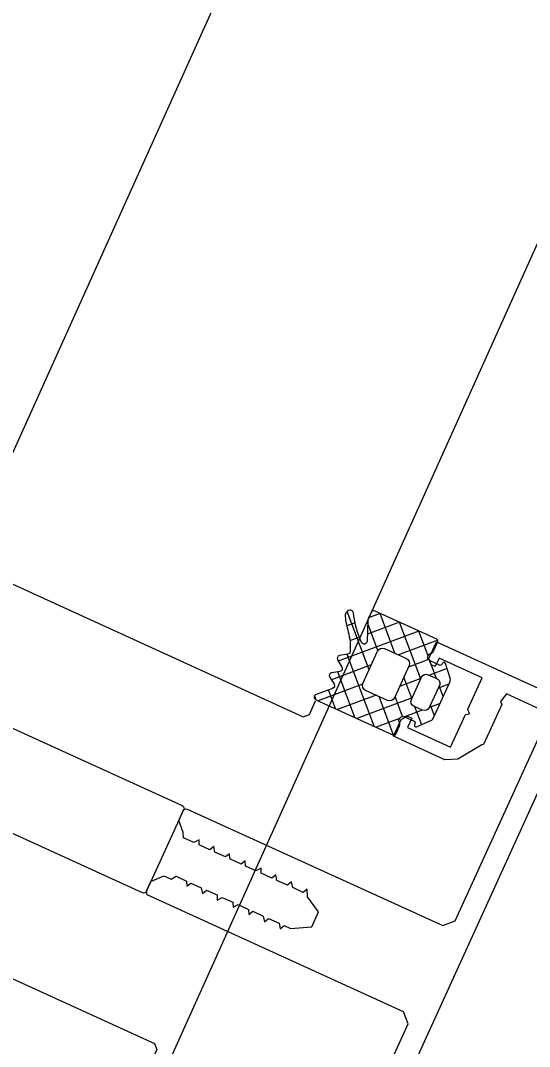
# Model space of a CAD drawing. Header units: millimetres. Extents: x -314343 to 8741575, y 21428 to 162031.
# Drawn here: x -214159.7 to -214105.9, y 122043.7 to 122152 of the extents above; entities that cross this region are included whole.
import ezdxf
from ezdxf import colors
from ezdxf.entities.mleader import LeaderData, LeaderLine
from ezdxf.math import Vec2, Vec3

# ---------------------------------------------------------------- set-up
doc = ezdxf.new("R2010")
doc.units = ezdxf.units.MM
doc.header["$MEASUREMENT"] = 0
doc.layers.get('0').update_dxf_attribs({"color": 250, "lineweight": 9})
for name, color, linetype, lineweight in [('АР_Навесной фасад', 147, 'Continuous', 5), ('АР_Перегородки витражные', 152, 'Continuous', 13), ('АР_Подоконники', 163, 'Continuous', 9), ('АР_Сущ Несущая стена', 216, 'Continuous', 30)]:
    doc.layers.add(name, color=color, linetype=linetype, lineweight=lineweight)
for name, color, linetype in [('ТХ_привязки ЭО', 222, 'Continuous'), ('ТХ_привязки_ВК', 82, 'Continuous'), ('ТХ_привязки_ОВ', 200, 'Continuous')]:
    doc.layers.add(name, color=color, linetype=linetype)
doc.styles.add('Standart Arial', font='arial.ttf', dxfattribs={"width": 0.7, "height": 250})

# ---------------------------------------------------------------- blocks, each defined once
blk = doc.blocks.new('стойка витр.')
h = blk.add_hatch()
h.set_pattern_fill('ANSI37', scale=0.5, angle=-69.23283665521843)
h.set_pattern_definition([(335.7671633447816, (-69115.31625940584, 318510.9409690977), (0.6515825639889636, 1.447617495164233), []), (65.76716334478155, (-69115.31625940584, 318510.9409690977), (-1.447617495164233, 0.6515825639889636), [])])
edge = h.paths.add_edge_path()
edge.add_line((-7.614656875375658, -25.62993601259222), (-7.273265914729564, -26.53020796886267))
edge.add_arc((-7.672138333263274, -26.68151659366696), 0.4266069692434679, -30.765631391378577, 20.77378547182468, ccw=False)
edge.add_arc((-6.938850257283542, -27.11794408495156), 0.4267278803339729, 149.2463648056786, 290.7703475873838)
edge.add_line((-6.787522688187892, -27.51693863464607), (-5.761497533734655, -27.12786096686614))
edge.add_arc((-5.826270069284272, -26.95688741173914), 0.1828317202082013, 290.7489596719217, 380.7853669983573)
edge.add_line((-5.655337706935825, -26.89200624793739), (-5.698566115868744, -26.77800989551906))
edge.add_arc((-5.527559815348082, -26.71316091253391), 0.1828894349380834, 65.75635340077491, 200.7677215485159, ccw=False)
edge.add_line((-5.452462167653721, -26.54640093915077), (-3.994188920449233, -27.29736676610628))
edge.add_arc((-4.339684557994865, -27.83227055815794), 0.6367804192296694, 19.809448943918426, 57.14148607166612, ccw=False)
edge.add_line((-3.740585688123247, -27.61647007986176), (-2.270775810728082, -31.49246202532231))
edge.add_arc((-2.862326952422118, -31.72816639327794), 0.6367804192285443, -15.60715938413449, 21.72487774361298, ccw=False)
edge.add_line((-2.249025291763246, -31.89948590572749), (-2.842686385673005, -33.42856309223862))
edge.add_arc((-3.009474684396633, -33.35352837480535), 0.1828894349365558, 200.7666051236535, 335.7779732896313, ccw=False)
edge.add_line((-3.180482248484623, -33.41837402567035), (-3.223710657359334, -33.30437767335388))
edge.add_arc((-3.394684212462365, -33.36915020895407), 0.1828317202037067, 20.74895968940122, 110.7853670142414)
edge.add_line((-3.459565376309911, -33.19821784662781), (-4.485590530792251, -33.58729551440774))
edge.add_arc((-4.334307311281267, -33.98630688185023), 0.4267278803335083, 110.7639791032461, 252.2879618854569)
edge.add_arc((-4.593835025358378, -34.79921876089735), 0.4266069692128739, 20.760541213745626, 72.2999580801698, ccw=False)
edge.add_line((-4.194927641627146, -34.64800234186259), (-3.805871961842058, -35.67396951244882))
edge.add_arc((-3.976804324152614, -35.73885067632053), 0.1828317201976034, -69.25104032001241, 20.78536702306718, ccw=False)
edge.add_line((-3.912031788582681, -35.9098242314285), (-10.63804850899032, -38.46038830642647))
edge.add_arc((-10.76198657700206, -38.18099989774544), 0.3056444463879536, 200.8460379983515, 293.92230867425997, ccw=False)
edge.add_line((-11.04762355046114, -38.2897659172595), (-11.3069940036512, -37.6057878035499))
edge.add_arc((-11.02280217192234, -37.49789568213767), 0.3039830703908278, 175.7219656777917, 200.7890354028728, ccw=False)
edge.add_line((-11.32593828623067, -37.47521963119652), (-11.26283276302274, -35.23454482450325))
edge.add_arc((-11.5667631736687, -35.21197449929495), 0.3047673113958011, 355.7529257944983, 510.3971654946409)
edge.add_arc((-3.085478140807247, -39.81161386289363), 9.95296756819478, 151.493160172311, 169.5799937381118)
edge.add_arc((-13.27454869620142, -38.00608067109534), 0.4002801790508524, 282.30928711923883, 359.2250395672268, ccw=False)
edge.add_arc((-13.15914824141406, -37.79549114656839), 0.6024183835459826, 172.8865217206561, 267.13931994465963, ccw=False)
edge.add_arc((-2.924576102079248, -39.73891867786803), 11.01872594919693, 160.6453850739864, 169.4469810176308, ccw=False)
edge.add_arc((-19.07760885644255, -34.09585671602533), 6.091684827120307, 340.9199566399376, 360.7754221413588)
edge.add_arc((-13.29124725463213, -34.01305259408502), 0.3047655738143686, 359.9316076928689, 436.4302022680961)
edge.add_line((-13.21974018984474, -33.71679460741143), (-14.0766899229202, -33.52020163946145))
edge.add_arc((-14.00514734915965, -33.22393144415915), 0.3047857747414494, 145.1100748207506, 256.424251871352, ccw=False)
edge.add_line((-14.2551486332959, -33.04959347808472), (-13.74402617113083, -32.33421562775766))
edge.add_arc((-13.99402745527389, -32.1598776616858), 0.3047857747455562, 325.1100748218798, 436.4242518702226)
edge.add_line((-13.92248488150653, -31.86360746638093), (-14.7794566025841, -31.6669565144839))
edge.add_arc((-14.7079140287954, -31.37068631918638), 0.3047857747434108, 145.1100748199116, 256.4242518659954, ccw=False)
edge.add_line((-14.95791531293071, -31.19634835310717), (-14.44679285076563, -30.48097050278011))
edge.add_arc((-14.69684457899481, -30.30662212908397), 0.3048331054870662, 325.1138936033488, 425.7589859189499)
edge.add_line((-14.57168746687239, -30.0286672415823), (-16.28069433249766, -29.27720980550657))
edge.add_arc((-16.15556139849932, -28.99925320327871), 0.3048247429148342, 110.79403674408451, 245.7632621299588, ccw=False)
edge.add_line((-16.26377712844987, -28.71428394233226), (-7.850470401957864, -25.52388481301023))
edge.add_arc((-7.785589238115906, -25.69481717533219), 0.1828317201977073, 20.785366643697614, 110.7853670130821, ccw=False)
edge = h.paths.add_edge_path(flags=16)
edge.add_line((-3.343847721320344, -31.0696095920357), (-4.256775251385989, -28.66215553430811))
edge.add_arc((-4.763091039367282, -28.8541548874382), 0.5414973949720253, 20.7671633452251, 110.7671633452251)
edge.add_line((-4.955090392497368, -28.34783909945691), (-5.880512773175724, -28.69876731990371))
edge.add_arc((-5.68851342006019, -29.20508310789228), 0.5414973949736688, 110.7671633435124, 200.7671633435124)
edge.add_line((-6.194829208048759, -29.39708246100781), (-5.281901677954011, -31.8045365187354))
edge.add_arc((-4.775585889972717, -31.61253716560532), 0.5414973949720253, 200.7671633452251, 290.7671633452251)
edge.add_line((-4.583586536842631, -32.11885295358661), (-3.658164156164275, -31.76792473313981))
edge.add_arc((-3.850163509294362, -31.26160894516579), 0.541497394965222, 290.7671633454981, 380.7671633454981)
edge = h.paths.add_edge_path(flags=16)
edge.add_line((-6.665125275787432, -32.97088079506648), (-8.003619441966293, -29.4411776089255))
edge.add_arc((-8.509935229947587, -29.63317696205559), 0.5414973949720253, 20.7671633452251, 110.7671633452251)
edge.add_line((-8.701934583077673, -29.12686117407429), (-11.1093675273587, -30.03978069775621))
edge.add_arc((-10.91736817424317, -30.54609648574478), 0.5414973949736688, 110.7671633435124, 200.7671633435124)
edge.add_line((-11.42368396223173, -30.73809583886032), (-10.08518979602377, -34.2677990250013))
edge.add_arc((-9.578874008042476, -34.07579967187121), 0.5414973949720253, 200.7671633452251, 290.7671633452251)
edge.add_line((-9.38687465491239, -34.5821154598525), (-6.979441710631363, -33.66919593617058))
edge.add_arc((-7.171441063761449, -33.16288014819656), 0.541497394965222, 290.7671633454981, 380.7671633454981)
at = {"lineweight": 0, "ltscale": 100, "transparency": 33554687}
for points in [[(-12.4510803312005, 26.30097287951503), (-4.305940852005733, 4.821667629301373), (-4.8720624113339, 3.563811556159635), (-32.68827406296623, -6.984337978748954), (-32.78663952485658, -7.412805841304362), (-32.39756185706938, -8.438830995786702), (-31.09647737510386, -9.118948907402228), (-30.2985029091069, -8.81635004535201), (-29.78357822878752, -9.142708211846184), (-28.64349873815081, -8.710380147196702), (-28.58844165704795, -8.16787993638718), (-28.18751332900138, -8.537466511741513), (-27.04754980615689, -8.105182423096267), (-26.87849637278123, -7.51945380341931), (-26.47751006082399, -7.889018390778801), (-25.33748855406884, -7.456712314131437), (-25.28243147299509, -6.914212103321915), (-24.7675067926466, -7.240570269808813), (-23.62748528589145, -6.808264193168725), (-23.5724282048177, -6.265763982351928), (-23.05744554058765, -6.592100160843984), (-21.91748201774317, -6.159816072198737), (-21.86242493664031, -5.617315861389216), (-21.46149660859373, -5.986902436743549), (-20.32147510183859, -5.554596360096184), (-20.15236368455226, -4.968845752424386), (-19.75143535650568, -5.338432327778719), (-18.6114718336612, -4.906148239133472), (-18.44241840028553, -4.320419619456516), (-18.0414320883574, -4.689984206808731), (-17.35739599072258, -4.430591765623831), (-15.14439867439796, -4.764904394331097), (-14.53915697429329, -6.360969294146344), (-15.78927863537683, -7.87813783652382), (-15.87193323494284, -8.691881148712127), (-16.27286156296032, -8.322294573416002), (-17.41288306971546, -8.754600650063367), (-17.58193650312023, -9.340329269682115), (-17.9828648311377, -8.97074269438599), (-19.12288633789285, -9.403048771026079), (-19.29193977129762, -9.988777390644827), (-19.69292608322576, -9.61921280335082), (-20.83288960607024, -10.05149689199607), (-20.8879466871731, -10.59399710274738), (-21.40287136749248, -10.26763893631141), (-22.54295085812919, -10.6999670009609), (-22.59800793926115, -11.24246721171221), (-22.99893626727862, -10.87288063641608), (-24.25289614239591, -11.34839313392149), (-24.30795322352787, -11.89089334468008), (-24.70893953545601, -11.52132875738607), (-25.84896104221116, -11.95363483402616), (-26.01801447558682, -12.53936345364491), (-26.4189428036334, -12.16977687834878), (-27.55896431035944, -12.60208295499615), (-27.61402139149141, -13.14458316574746), (-28.12900405569235, -12.81824698731361), (-29.26896757853683, -13.25053107595886), (-29.32402465966879, -13.79303128671745), (-29.89022619093885, -15.05085136390699), (-29.45792011427693, -16.19087287064031), (-29.14341260807123, -16.33238676948531), (-1.327200956468005, -5.784237234569446), (-0.06938087928574532, -6.350438765824947), (8.118987008783733, -27.94374036834779)], [(7.552865449426463, -29.20159644143132), (3.790811872313498, -30.62819989795389), (3.216969908826286, -29.80262791351561), (3.358505795680685, -29.48817839122057), (1.715760294842767, -25.15614305267809), (1.558535533695249, -25.08537510928727), (-0.902061547501944, -23.41060979175381), (-2.258247086545452, -23.27287612311193), (-7.844300284108613, -25.39115610946465), (-7.152623754285742, -27.21515572990756), (-6.480474312818842, -27.61228183979256), (-6.024430919787847, -27.43934621633525), (-6.413508587575052, -26.41332106186019), (-1.739484192192322, -24.64089033441996), (-0.3993375533900689, -28.17495120693638), (0.02910832117777318, -28.2732586849088), (-0.1831955090747215, -28.74493296838773), (1.113700732850702, -32.16493950470613), (-3.560323662532028, -33.93737023214635), (-3.906150933442404, -33.02539941386931), (-4.3621943264734, -33.19833503732661), (-4.645266100153094, -33.82723408192396), (-3.953589570330223, -35.65123370236688), (88.61521743849153, -0.5483364844694734)], [(-69.8438361948356, -5.633594956780144), (-69.21493715024553, -5.916666730459838), (-30.90838462579995, 8.609511357899464), (-30.62531285212026, 9.238410402496811), (-31.1873041553481, 10.72042096611403)], [(-56.0608929025766, -41.98018508909445), (-55.7778211288678, -41.3512860444971), (-17.47126860445132, -26.8251079561378), (-16.84236955983215, -27.10817972981749), (-16.28037825660431, -28.59019029343472)]]:
    blk.add_lwpolyline(points, dxfattribs=at)
blk.add_lwpolyline([(63.8117502759269, 56.26367979055794), (85.07351613373612, 0.1949089383633691), (10.63088292890461, -28.03438542609365), (-10.63088292890461, 28.03438542610093)], close=True, dxfattribs=at)
for points in [[(-59.94503853938659, -19.40384657128016, -1.575399656426527e-05), (-56.87977393603069, -20.78551547546522, -0.4398191101055806)], [(-56.36006749374792, -22.15601788895583, -1.575399656426528e-05), (-57.73845635901671, -25.2227588602982, -0.2080566110632873)], [(-60.62370682114852, -28.40042247599195), (-29.6323624739598, -16.64818975485105, 0.5239329190821609), (-29.45792011430603, -16.19087287058937), (-29.84699778209324, -15.16484771611431), (-32.39756185706938, -8.438830995786702), (-32.78663952485658, -7.412805841304362, 0.5239329190821609), (-33.2204523376422, -7.186144611914642), (-64.21182667926769, -18.93829823563283, 0.4143255057077639)]]:
    blk.add_lwpolyline(points, format="xyb", dxfattribs=at)
at = {"color": 7, "lineweight": 0, "ltscale": 100, "transparency": 33554687}
blk.add_lwpolyline([(-7.614656875375658, -25.62993601259222), (-7.273265914729564, -26.53020796886267, -0.2287523810762611), (-7.305569090007339, -26.89973780277796, 0.7101639231358212), (-6.787522688187892, -27.51693863464607), (-5.761497533734655, -27.12786096686614, 0.4143996870914876), (-5.655337706935825, -26.89200624793739), (-5.698566115868744, -26.77800989551906, -0.6682503890445888), (-5.452462167653721, -26.54640093915077), (-3.994188920449233, -27.29736676610628, -0.1643479059441302), (-3.740585688123247, -27.61647007986176), (-2.270775810728082, -31.49246202532231, -0.1643479059441302), (-2.249025291763246, -31.89948590572749), (-2.842686385673005, -33.42856309223862, -0.6682503891596868), (-3.180482248484623, -33.41837402567035), (-3.223710657359334, -33.30437767335388, 0.4143996870833266), (-3.459565376309911, -33.19821784662781), (-4.485590530792251, -33.58729551440774, 0.7101639231391418), (-4.464132105349563, -34.39280682858953, -0.2287523810910513), (-4.194927641627146, -34.64800234186259), (-3.805871961842058, -35.67396951244882, -0.4143996871765861), (-3.912031788582681, -35.9098242314285), (-10.63804850899032, -38.46038830642647, -0.4300281847644905), (-11.04762355046114, -38.2897659172595), (-11.3069940036512, -37.6057878035499, -0.1098139781175365), (-11.32593828623067, -37.47521963119652), (-11.26283276302274, -35.23454482450325, 0.8000358277039689), (-11.83174935798161, -35.06142405519495, 0.07908294790216032), (-12.87430513065192, -38.01149454006372, -0.3488032577412263), (-13.18921346374555, -38.39715882165183, -0.4361245879823007), (-13.75692971088574, -37.72089072036033, -0.03842309887939363), (-13.32058396766661, -36.08715992321959, 0.08685322061285544), (-12.98648189794039, -34.01341638380836, 0.3467629046601076), (-13.21974018984474, -33.71679460741143), (-14.0766899229202, -33.52020163946145, -0.5278770357902526), (-14.2551486332959, -33.04959347808472), (-13.74402617113083, -32.33421562775766, 0.5278770357776507), (-13.92248488150653, -31.86360746638093), (-14.7794566025841, -31.6669565144839, -0.5278770357650493), (-14.95791531293071, -31.19634835310717), (-14.44679285076563, -30.48097050278011, 0.4697389635461835), (-14.57168746687239, -30.0286672415823), (-16.28069433249766, -29.27720980550657, -0.667984424932516), (-16.26377712844987, -28.71428394233226), (-7.850470401957864, -25.52388481301023, -0.4142135642613711)], format="xyb", close=True, dxfattribs=at)
at = {"color": 7}
for points in [[(-6.665125275787432, -32.97088079506648), (-8.003619441966293, -29.4411776089255, 0.414213562373095), (-8.701934583077673, -29.12686117407429), (-11.1093675273587, -30.03978069775621, 0.414213562373095), (-11.42368396223173, -30.73809583886032), (-10.08518979602377, -34.2677990250013, 0.414213562373095), (-9.38687465491239, -34.5821154598525), (-6.979441710631363, -33.66919593617058, 0.414213562373095)], [(-3.343847721320344, -31.0696095920357), (-4.256775251385989, -28.66215553430811, 0.414213562373095), (-4.955090392497368, -28.34783909945691), (-5.880512773175724, -28.69876731990371, 0.414213562373095), (-6.194829208048759, -29.39708246100781), (-5.281901677954011, -31.8045365187354, 0.414213562373095), (-4.583586536842631, -32.11885295358661), (-3.658164156164275, -31.76792473313981, 0.414213562373095)]]:
    blk.add_lwpolyline(points, format="xyb", close=True, dxfattribs=at)
blk = doc.blocks.new('A$Ca602dfc3')
at = {"layer": 'АР_Навесной фасад', "color": 252, "ltscale": 100}
for p, q in [((-243.4150772015564, -3512.037388578552), (542.1087171647232, -1727.002057515609)), ((-204.2090880818432, -3526.698213380369), (580.05445815227, -1742.988809549817))]:
    blk.add_line(p, q, dxfattribs=at)
at = {"layer": 'АР_Перегородки витражные', "color": 252, "xscale": -1, "rotation": 176.7667326082509}
blk.add_blockref('стойка витр.', (210.9145340843539, -2641.520242096161), dxfattribs=at)
blk = doc.blocks.new('_DotSmall')
at = {"color": 0, "linetype": 'ByBlock', "const_width": 0.5}
blk.add_lwpolyline([(-0.0625, 0, 1), (0.0625, 0, 1)], format="xyb", close=True, dxfattribs=at)

msp = doc.modelspace()

# ---------------------------------------------------------------- linework, layer by layer
at = {"layer": 'АР_Подоконники', "color": 252, "ltscale": 100}
msp.add_arc((-206026.2458754568, 118393.013222947), 8235.689002008552, 95.26613924600396, 171.9196051816537, dxfattribs=at)
at = {"layer": 'АР_Сущ Несущая стена', "color": 252, "lineweight": 18, "ltscale": 100}
for centre, radius, start, end in [((-206027.0669955889, 118394.7790860279), 9148.859753025108, 94.87234083844325, 175.1978222414782), ((-206026.2458754567, 118393.013222947), 8425.68900200859, 94.87652447914638, 174.7967806206465)]:
    msp.add_arc(centre, radius, start, end, dxfattribs=at)

# ---------------------------------------------------------------- block references
at = {"color": 252, "ltscale": 100, "rotation": 359.5025506726814}
msp.add_blockref('A$Ca602dfc3', (-214302.0799229122, 124693.8340292937), dxfattribs=at)

# ---------------------------------------------------------------- leaders
at = {"layer": 'ТХ_привязки ЭО'}
ml = msp.add_multileader_mtext('Standard', dxfattribs=at)
ml.set_content('АП на Н-1500 от УЧП Э. по 35кВт 3Ф 380В.\\PКабель питания должен быть пятипроводным с сечением жил не менее 16 мм2, иметь маслостойкую оболочку и должен быть не легче, чем обычный шнур с оболочкой из полихлоропренового или другого эквивалентного синтетического, покрытого эластомерной оболочкой материала (кодовое обозначение 60245 IEC 57).\\PКабель питания в распределительном щите должен быть подключен к трехфазной пятипроводной системе с отдельным нулевым рабочим и защитным проводниками (3/N/PE 400В 50Гц). Кабель питания к пароконвектомату должен быть подключен через дифференциальный автоматический выключатель с номинальным током отключения 80А, реагирующим на ток утечки 30мА. Дифференциальный автоматический выключатель должен обеспечивать гарантированное отключение всех полюсов от сети питания и иметь зазор между контактами не менее 3мм на всех полюсах.\\PЗаземляющий провод пароконвектомата должен быть подключен к системе зазем- ления типа TN-S или TN-C-S по ГОСТ Р 50571.2-94.', color=256, style='Standart Arial')
ml.set_leader_properties()
ml.set_arrow_properties(name='DOTSMALL')
ml.build(insert=Vec2(0, 0))
ml.multileader.update_dxf_attribs({"text_left_attachment_type": 6, "text_right_attachment_type": 6, "dogleg_length": 50, "arrow_head_size": 100})
ctx = ml.context
ctx.base_point, ctx.char_height, ctx.arrow_head_size, ctx.landing_gap_size, ctx.plane_origin = Vec3(-213103.1682112166, 147806.443687807, -171.0743708751597), 200, 100, 0.09, Vec3(-197117.3241324938, 146666.1698223389, -171.0743708751597)
ctx.left_attachment, ctx.right_attachment = 6, 6
notes = []
notes.append((ctx, [(0, (1, 1, 0), (-213153.1682112166, 147806.443687807, -171.0743708751597), (1, 0), 50, [(0, [(-215174.9978094898, 115671.332443364, -171.0743708751597)], 0, [])])]))
ctx.mtext.insert, ctx.mtext.width, ctx.mtext.defined_height, ctx.mtext.flow_direction = Vec3(-213103.0782112165, 148046.443687807, -171.0743708751597), 10255.27475988358, 5617.113889574359, 5
ml = msp.add_multileader_mtext('Standard', dxfattribs=at)
ml.set_content('\\A1;\\pxql,t3;П057_Пароконвектомат 20 уровней\\P35кВт 3Ф 380В\\P{\\A0;Розетка силовая 380В -1шт. на высоте 1500 мм от у.ч.п.,\\Pпредусмотреть ГРИБОК (аварийная кнопка) над розеткой, предусмотреть контактно-штепсельный разъем (не входит в комплект поставки оборудования)}', color=256, style='Standart Arial')
ml.set_leader_properties()
ml.set_arrow_properties(name='DOTSMALL')
ml.build(insert=Vec2(0, 0))
ml.multileader.update_dxf_attribs({"text_left_attachment_type": 6, "text_right_attachment_type": 6, "dogleg_length": 50, "arrow_head_size": 100})
ctx = ml.context
ctx.base_point, ctx.char_height, ctx.arrow_head_size, ctx.landing_gap_size, ctx.plane_origin = Vec3(-212860.7637750318, 143496.8280801744, -171.1068050482477), 200, 100, 0.09, Vec3(-200817.5656147694, 149649.7790082095, -171.1068050482477)
ctx.left_attachment, ctx.right_attachment = 6, 6
notes.append((ctx, [(0, (1, 1, 0), (-212910.7637750318, 143496.8280801744, -171.1068050482477), (1, 0), 50, [(1, [(-214926.5, 115670.5, -171.1068050482477)], 0, [])])]))
ctx.mtext.insert, ctx.mtext.width, ctx.mtext.defined_height, ctx.mtext.flow_direction = Vec3(-212860.6737750318, 143755.6275344718, -171.1068050482477), 6112.898607926749, 5836.583890470031, 5
at = {"layer": 'ТХ_привязки ЭО', "color": 1}
ml = msp.add_multileader_mtext('Standard', dxfattribs=at)
ml.set_content('\\A1;\\pxql,t3;доп.оборуд-е 0,5кВт 1Ф 220В\\P{\\A0;Розетка 220В - 1 шт. Высота размещения 1200мм от у.ч.п.}', color=1, style='Standart Arial')
ml.set_leader_properties()
ml.set_arrow_properties(name='DOTSMALL')
ml.build(insert=Vec2(0, 0))
ml.multileader.update_dxf_attribs({"text_left_attachment_type": 6, "text_right_attachment_type": 6, "dogleg_length": 50, "arrow_head_size": 100})
ctx = ml.context
ctx.base_point, ctx.char_height, ctx.arrow_head_size, ctx.landing_gap_size, ctx.plane_origin = Vec3(-212858.3637409619, 141448.8908575437, -0.0324341780879234), 200, 100, 0.09, Vec3(-183872.5785405378, 140825.6552386492, -0.0324341780879234)
ctx.left_attachment, ctx.right_attachment = 6, 6
notes.append((ctx, [(0, (1, 1, 0), (-212908.3637409619, 141448.8908575437, -0.0324341780879234), (1, 0), 50, [(2, [(-214681.6171261227, 118343.5085835971, -0.0324341780879234)], 0, [])])]))
ctx.mtext.insert, ctx.mtext.width, ctx.mtext.defined_height, ctx.mtext.flow_direction = Vec3(-212858.2737409619, 141707.6903118411, -0.0324341780879234), 3390.717265523446, 5907.595800020553, 5
at = {"layer": 'ТХ_привязки_ВК', "lineweight": 20}
ml = msp.add_multileader_mtext('Standard', dxfattribs=at)
ml.set_content('\\pxql,t3;П057_{\\A1;Пароконвектомат 20 уровней\\P\\ptz;}Сливной лоток с гидрозатвором и   трапом со съемной решеткой из нерж.  стали, 300х300 мм, размер ячейки 33х33 мм, разрыв струи. Отвод от трапов выполнить в безраструбных трубах.', color=256, style='Standart Arial')
ml.set_leader_properties()
ml.set_arrow_properties(name='DOTSMALL')
ml.build(insert=Vec2(0, 0))
ml.multileader.update_dxf_attribs({"text_left_attachment_type": 6, "text_right_attachment_type": 6, "dogleg_length": 50, "arrow_head_size": 100})
ctx = ml.context
ctx.base_point, ctx.char_height, ctx.arrow_head_size, ctx.landing_gap_size, ctx.plane_origin = Vec3(-212703.4817593271, 140364.3479734602, -171.0743708801597), 200, 100, 0, Vec3(-193054.6671103955, 114893.552302721, -171.0743708801597)
ctx.left_attachment, ctx.right_attachment = 6, 6
notes.append((ctx, [(1, (1, 1, 0), (-212753.4817593271, 140364.3479734602, -171.0743708801597), (1, 0), 50, [(0, [(-214457.8566012584, 115511.6419890866, -171.0743708801597)], 0, [])])]))
ctx.mtext.insert, ctx.mtext.width, ctx.mtext.flow_direction = Vec3(-212703.4817593271, 140623.1474277576, -171.0743708801597), 6715.275682706852, 5
at = {"layer": 'ТХ_привязки_ОВ'}
ml = msp.add_multileader_mtext('Standard', dxfattribs=at)
ml.set_content('\\A1;\\pxql,t3;П210_Зонт вытяжной \\Pна Н-2180 Вытяжка Q=700м3/ч\\PПодключить к вытяжке воздуховодом для температуры 120 С. Предусмотреть подведение воздуховодов вытяжной/приточной и вытяжной вентиляции, выполнить подключение зонтов к системе производственной вентиляции. Предусмотреть подвесы/шпильки в местах установки зонта.', color=256, style='Standart Arial')
ml.set_leader_properties()
ml.set_arrow_properties(name='DOTSMALL')
ml.build(insert=Vec2(0, 0))
ml.multileader.update_dxf_attribs({"text_left_attachment_type": 6, "text_right_attachment_type": 6, "dogleg_length": 50, "arrow_head_size": 100})
ctx = ml.context
ctx.base_point, ctx.char_height, ctx.arrow_head_size, ctx.landing_gap_size, ctx.plane_origin = Vec3(-212641.811544332, 129664.0622966606, -171.1068050482477), 200, 100, 0.09, Vec3(-197329.2324330224, 146613.934555493, -171.1068050482477)
ctx.left_attachment, ctx.right_attachment = 6, 6
notes.append((ctx, [(0, (1, 1, 0), (-212691.811544332, 129664.0622966606, -171.1068050482477), (1, 0), 50, [(1, [(-214568.2556471103, 115248.7322364636, -171.1068050482477)], 0, [])])]))
ctx.mtext.insert, ctx.mtext.width, ctx.mtext.defined_height, ctx.mtext.flow_direction = Vec3(-212641.721544332, 129922.861750958, -171.1068050482477), 5048.821404183574, 5836.583890470031, 5
for ctx, leaders in notes:
    for number, flags, end, landing, length, lines in leaders:
        leader = LeaderData()
        leader.index, (leader.has_last_leader_line, leader.has_dogleg_vector, leader.attachment_direction) = number, flags
        leader.last_leader_point, leader.dogleg_vector, leader.dogleg_length = Vec3(end), Vec3(landing), length
        for number, points, colour, breaks in lines:
            line = LeaderLine()
            line.index, line.vertices, line.color, line.breaks = number, Vec3.list(points), colors.encode_raw_color(colour), breaks
            leader.lines.append(line)
        ctx.leaders.append(leader)

doc.saveas('drawing.dxf')
